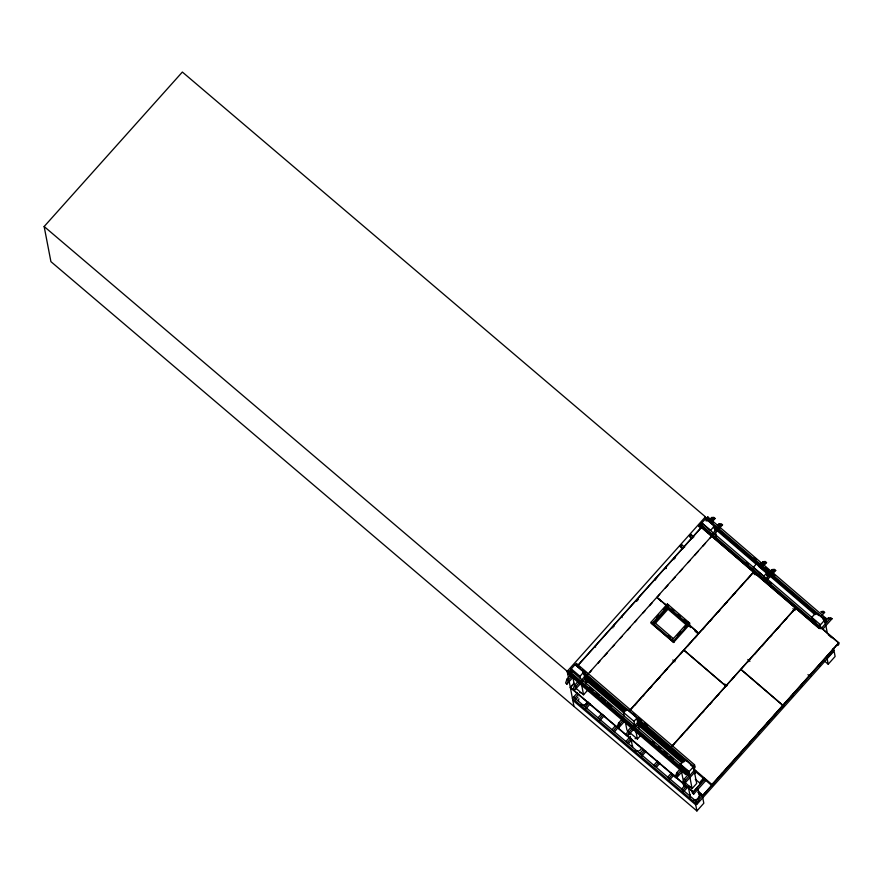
<?xml version="1.0" encoding="UTF-8"?>
<svg xmlns="http://www.w3.org/2000/svg" width="883" height="883" viewBox="0 0 883 883"><rect width="100%" height="100%" fill="white"/><g stroke="black" fill="none" stroke-linecap="round" stroke-linejoin="round"><path stroke-width="1.32" d="M573.034 689.391L574.48 685.429L578.144 681.345M579.447 682.449L575.793 686.544L574.336 690.506L580.749 683.343M570.738 674.943L567.074 679.027L565.606 683.012L566.919 684.126L573.321 676.963M566.919 684.126L568.387 680.142L572.041 676.047M631.422 726.819L627.747 730.925L626.202 734.987L627.515 736.102L633.917 728.95M627.515 736.102L629.049 732.04L632.725 727.934M624.745 721.069L618.343 728.232L617.029 727.117L618.597 723.022L622.272 718.917M618.343 728.232L619.91 724.137L623.586 720.02M688.828 773.894L684.237 779.027L682.526 783.287L683.828 784.402L695.716 771.113M683.828 784.402L685.55 780.142L694.722 769.888M682.802 770.87L676.4 778.022L675.098 776.908L676.842 772.614L680.517 768.519M676.4 778.022L678.155 773.729L680.903 770.649M693.343 766.036L694.491 764.744L576.411 663.475L575.252 664.767L693.343 766.036L694.204 770.473M689.314 774.203L688.177 775.495L687.636 772.669L688.773 771.378L570.694 670.109L569.546 671.4L569.678 672.691L687.901 774.082L689.049 772.791M693.619 767.448L694.755 766.157M820.042 624.413L820.583 627.239L819.446 628.53L818.894 625.705L820.042 624.413L701.963 523.144L700.815 524.436L700.936 525.727L819.17 627.118L820.318 625.826M825.428 623.63L824.755 619.513L825.903 618.221L707.824 516.952L706.665 518.244L706.797 519.535L818.762 615.55M693.895 768.861L695.031 767.57L694.491 764.744M667.658 607.659L687.294 624.502L687.162 623.21L667.526 606.367L667.658 607.659L652.813 624.424L652.636 623.53M702.625 797.062L703.817 803.232L696.908 810.958L50.916 261.633L44.15 226.523L182.362 72.042L705.44 516.842L706.091 520.926M568.52 678.067L567.228 671.323L705.44 516.842M685.561 773.276L685.837 774.689L567.603 673.288L567.471 671.996L568.63 670.716L568.751 672.007M682.57 548.895L680.484 547.107L680.351 545.815L681.51 544.524L684.634 547.206M691.786 538.597L689.7 536.809L689.568 535.517L690.716 534.226L693.85 536.908M701.003 528.299L698.917 526.511L698.784 525.219L699.932 523.928L702.018 525.716M571.919 672.25L571.268 668.873L575.109 664.59L583.829 671.996L584.712 676.566M698.917 526.511L700.064 525.219L699.932 523.928M706.797 519.535L707.945 518.244L707.824 516.952M577.67 665.561L701.621 527.03M577.681 665.738L701.632 527.195M665.804 568.486L666.389 567.835M636.588 601.334L638.42 599.292M709.755 519.557L711.588 517.515L713.806 517.372L715.109 518.487L712.371 521.555M711.069 520.672L712.901 518.619L715.109 518.487M580.429 678.574L579.988 676.29L583.829 671.996M714.369 526.091L710.539 530.385L701.819 522.968L705.66 518.674L714.369 526.091L715.252 530.661M573.95 683.21L570.297 687.294L693.221 791.819L693.663 794.126L706.477 779.81M572.195 685.638L570.374 687.68L693.298 792.206L705.197 778.905M717.206 525.904L719.038 523.862L721.223 523.751L722.537 524.866L719.788 527.935M581.279 680.407L584.932 676.312M712.945 533.233L716.687 529.06M718.519 527.019L720.34 524.977L722.537 524.866M587.813 674.259L711.897 535.838M589.778 672.471L591.621 670.418M598.056 663.232L599.888 661.179M604.491 656.036L607.25 652.956M612.758 646.786L614.601 644.733M620.109 638.575L621.952 636.522M627.471 630.352L630.23 627.272M634.822 622.14L636.654 620.076M643.089 612.89L644.932 610.837M649.524 605.694L652.283 602.614M657.934 596.345L659.756 594.303M665.252 588.166L667.99 585.098M672.57 579.988L675.318 576.919M679.888 571.798L682.636 568.729M688.122 562.603L689.954 560.55M694.524 555.44L698.188 551.345M702.758 546.235L705.506 543.166M710.087 538.056L711.908 536.014M582.57 681.301L586.235 677.206M714.093 534.303L717.967 529.977M585.661 683.067L587.493 681.025M577.25 692.945L572.427 698.332L695.351 802.868L696.908 810.958M585.738 683.453L587.57 681.411M574.888 698.155L577.637 695.087M575.252 700.087L578.012 697.007M575.804 688.188L583.553 694.778L587.394 690.495M651.279 621.93L667.371 603.95L689.623 623.045L689.755 624.336L673.663 642.316L651.411 623.221L651.279 621.93L673.541 641.025L673.663 642.316L672.228 639.899L688.321 621.919L688.453 623.21M656.775 617.228L658.563 615.23M663.928 609.237L666.61 606.246M668.674 605.076L652.592 623.056L652.714 624.347M653.895 623.255L668.232 607.206M655.031 623.696L667.99 609.204L667.725 607.791M584.038 705.947L587.714 701.842M585.352 707.051L589.016 702.956M585.716 708.983L590.308 703.85M597.99 717.802L601.665 713.696M599.292 718.917L602.968 714.811M599.667 720.848L604.259 715.716M677.184 635.793L680.694 631.886M684.281 627.868L686.974 624.866M673.541 641.025L689.623 623.045M624.336 716.621L623.53 712.449L626.599 709.016L637.062 717.912L637.879 722.173M611.941 729.667L615.606 725.561M629.822 710.285L753.795 571.765M629.921 710.385L753.883 571.864M761.08 563.773L762.923 561.72L765.23 561.478L766.532 562.592L763.795 565.661M634.513 705.451L637.261 702.382M642.747 696.245L644.579 694.204M650.065 688.067L651.897 686.025M657.394 679.888L660.131 676.82M664.711 671.709L667.449 668.641M672.945 662.504L674.778 660.451M680.263 654.314L682.095 652.272M687.702 646.025L690.462 642.945M695.053 637.813L696.897 635.749M702.415 629.59L705.164 626.511M709.766 621.367L712.526 618.288M718.045 612.118L719.877 610.065M724.479 604.921L727.239 601.842M732.747 595.672L735.506 592.592M740.109 587.46L741.941 585.396M747.46 579.237L750.219 576.146M613.244 730.782L616.919 726.676M617.029 727.117L618.862 725.075M762.382 564.888L764.225 562.835L766.532 562.592M614.535 731.676L618.21 727.57M633.508 724.49L634.811 725.605L633.994 721.345L637.062 717.912M766.841 572.857L763.762 576.29L753.309 567.394L756.378 563.961L766.841 572.857L767.658 577.118M766.599 575.738L768.442 573.674M770.274 571.621L772.117 569.568L774.402 569.358L775.704 570.462L772.967 573.531M634.568 725.87L638.243 721.764M766.069 578.906L769.744 574.789M771.587 572.736L773.431 570.683L775.704 570.462M635.186 727.526L639.402 722.813M767.47 579.667L770.219 576.599M625.881 741.532L630.473 736.4M627.195 742.636L630.87 738.53M628.486 743.541L632.151 739.435M630.076 732.835L637.405 739.06L640.473 735.627M639.833 753.387L643.508 749.281M641.146 754.501L644.811 750.395M641.511 756.422L646.102 751.301M653.784 765.252L657.46 761.146M671.82 746.323L795.782 607.802M671.842 746.499L795.903 607.879M671.952 746.577L673.795 744.524M680.23 737.327L682.073 735.274M686.665 730.142L689.424 727.051M694.943 720.892L696.775 718.839M702.294 712.669L704.137 710.616M709.656 704.446L712.415 701.367M717.007 696.223L718.85 694.17M725.285 686.974L727.117 684.921M731.72 679.789L734.479 676.698M747.437 662.261L750.175 659.193M754.755 654.082L757.493 651.014M762.073 645.892L764.821 642.835M770.307 636.698L772.139 634.645M776.709 629.535L780.373 625.44M784.943 620.33L786.775 618.288M792.272 612.151L795.925 608.056M655.087 766.367L658.762 762.261M656.378 767.261L660.054 763.155M667.736 777.106L671.4 773.011M669.038 778.221L672.714 774.115M669.413 780.153L674.005 775.02M675.098 776.908L676.93 774.866M821.852 615.451L824.601 612.383L823.287 611.279L820.804 611.72L822.106 612.835L824.601 612.383M816.311 621.831L811.466 617.714L816.08 612.57L824.788 619.976L820.186 625.131L820.903 628.851M826.422 620.12L828.254 618.067L830.715 617.647L832.029 618.762L822.813 629.06M821.3 628.409L829.556 619.182L832.029 618.762M694.513 772.349L695.672 771.069L695.804 772.36L694.645 773.64L694.513 772.349L696.698 783.442L692.084 788.585L683.376 781.179L681.466 771.289M681.676 788.972L684.435 785.892M686.665 785.98L682.989 790.086L683.354 792.007L687.945 786.874M700.23 781.885L702.967 778.817M704.325 777.89L699.822 783.398L704.402 778.276M693.221 791.819L700.517 783.663L695.263 779.203M695.627 800.837L701.135 794.678M695.351 802.868L696.499 801.576L696.875 803.497M820.329 627.018L838.718 642.791L711.996 784.391L712.151 785.859L713.298 784.568L713.166 783.276M698.508 791.952L702.691 795.506L838.74 642.967L820.34 627.195M697.305 803.872L696.941 801.941L832.846 650.043L833.221 651.963L697.305 803.872L696.003 802.757M807.978 674.645L810.053 676.422L811.212 675.142L811.08 673.85M699.336 800.738L695.716 804.788L572.802 700.263M833.927 650.307L827.018 658.034L828.21 664.204L835.119 656.477L833.563 648.387L832.415 649.667L832.779 651.599M711.588 517.515L712.901 518.619M719.038 523.862L720.34 524.977M762.923 561.72L764.225 562.835M772.117 569.568L773.431 570.683M828.254 618.067L829.556 619.182M828.287 634.645L831.521 637.714M824.005 660.627L828.21 664.204M623.53 712.449L633.994 721.345M571.268 668.873L579.988 676.29M44.15 226.523L567.228 671.323M688.287 774.501L689.59 775.616L688.773 771.378M567.074 679.027L568.387 680.142M574.48 685.429L575.793 686.544M618.597 723.022L619.91 724.137M627.747 730.925L629.049 732.04M676.842 772.614L678.155 773.729M684.237 779.027L685.55 780.142M698.442 791.565L702.625 795.119M698.1 789.005L699.071 794.038L701.742 796.311M693.663 794.126L692.36 793.022L691.985 791.091M573.575 697.051L696.941 801.941M708.994 519.149L713.177 522.736M754.071 557.802L756.157 559.59M760.263 563.111L762.426 564.965M765.495 567.592L768.696 570.341M770.793 572.14L774.91 575.672M823.033 616.941L826.168 619.634L825.031 620.926L822.934 619.138M706.665 518.244L824.755 619.513M713.431 526.4L815.892 614.27M713.563 527.692L756.422 564.458M758.519 566.246L814.976 614.667M746.124 562.195L748.21 563.994M763.817 577.372L767.018 580.12M769.049 581.864L771.146 583.652M700.815 524.436L818.894 625.705M819.446 628.53L701.212 527.14L701.08 525.849M698.784 525.219L818.784 628.133M753.177 573.045L755.263 574.833M792.879 608.707L794.976 610.495M689.568 535.517L692.702 538.2M680.351 545.815L683.486 548.498M747.857 659.48L749.943 661.268M671.908 609.027L673.972 610.804M678.111 614.347L680.175 616.113M684.314 619.667L686.378 621.433M666.19 605.076L656.886 597.482M688.674 624.358L698.795 633.387M656.864 597.305L666.212 605.252M688.696 624.535L698.784 633.21M657.912 598.365L661.003 601.014M664.104 603.674L666.168 605.44M666.897 607.074L690.804 627.57M694.965 631.135L697.051 632.923M667.029 608.365L686.786 625.296M653.74 621.775L673.376 638.619M668.365 635.65L670.429 637.427M724.8 684.06L726.875 685.837M684.027 650.142L725.914 686.069L683.928 650.23M650.881 622.945L673.751 642.559M672.857 659.987L674.932 661.775M579.678 667.46L576.544 664.767L576.411 663.475M582.813 670.153L585.959 672.846M633.034 713.221L635.197 715.075M638.332 717.758L641.466 720.451M644.546 723.089L647.736 725.826M582.714 672.338L626.731 710.087M637.118 718.994L686.301 761.179M690.473 764.755L692.57 766.554M583.95 674.579L625.959 710.76M637.173 720.385L684.424 760.903M693.31 768.519L712.018 784.568M585.87 676.897L589.005 679.59M591.091 681.378L594.237 684.071M597.372 686.764L600.506 689.446M603.641 692.14L605.738 693.939M613.056 700.208L624.557 710.075M639.204 722.636L645.473 728.011M647.57 729.811L650.705 732.504M653.839 735.186L656.974 737.879M660.12 740.572L662.206 742.36M666.389 745.947L668.475 747.746M678.939 756.709L683.122 760.296M584.292 676.212L624.833 710.981M637.305 721.676L684.082 761.786M693.431 769.81L712.151 785.859M584.712 678.177L624.458 712.261M638.045 723.917L683.012 762.482M584.844 679.469L623.541 712.658M638.177 725.208L682.095 762.879M589.778 687.658L592.912 690.34M596.047 693.034L599.182 695.716M601.268 697.515L605.451 701.102M607.449 702.802L611.632 706.4M652.471 741.422L654.568 743.221M658.707 746.775L660.837 748.596M663.939 751.256L667.106 753.972M670.219 756.643L673.376 759.347M569.546 671.4L687.636 772.669M567.471 671.996L688.177 775.495M697.78 792.183L698.585 793.077M699.071 794.038L699.115 794.126A4.647 4.536 -10.9 0 1 693.795 800.075M825.903 618.221L826.576 622.349M824.788 619.976L825.506 623.707M825.881 625.628L827.305 632.99M715.627 532.592L716.4 536.588M689.965 777.548L692.084 788.585M688.365 787.04L690.307 797.106A4.647 4.536 -10.9 0 1 690.153 794.766M684.612 784.799L684.987 786.731L683.674 785.616L683.31 783.685M638.254 724.093L639.237 729.226M635.672 730.098L637.405 739.06M630.826 738.111L632.537 747.029A4.647 4.536 -10.9 0 1 632.614 745.837M625.451 722.415L626.941 730.164M585.076 678.497L586.102 683.828M581.5 684.115L583.553 694.778M573.023 677.978L574.579 686.025M569.038 680.771L573.983 706.422M838.718 642.791L838.85 644.248L837.702 645.528L837.57 644.237M829.501 653.254L829.634 654.546L828.486 655.826L828.353 654.535M820.296 663.552L820.417 664.844L819.269 666.124L819.137 664.833M809.921 675.131L810.053 676.422M801.863 684.137L801.996 685.429L800.837 686.72L800.704 685.429M792.537 694.336L792.669 695.638L791.521 696.919L791.389 695.627M783.431 704.733L783.563 706.025L782.415 707.316L782.283 706.025M782.923 705.351L741.025 669.413M782.813 705.44L740.914 669.513M775.373 713.762L775.506 715.053L774.347 716.334L774.214 715.042M768.453 721.499L768.585 722.791L767.437 724.082L767.305 722.791M759.237 731.797L759.369 733.089L758.221 734.38L758.089 733.089M750.02 742.095L750.153 743.387L749.005 744.678L748.872 743.387M740.815 752.393L740.936 753.685L739.788 754.976L739.656 753.685M731.599 762.68L731.731 763.972L730.572 765.263L730.44 763.972M706.941 519.657L707.073 520.948M701.963 523.144L702.095 524.436M722.272 772.89L722.404 774.181L721.245 775.473L721.124 774.181M690.716 534.226L690.848 535.517M681.51 544.524L681.632 545.815M674.91 557.074L675.042 558.365M673.762 558.354L673.884 559.645M665.694 567.361L665.826 568.652M667.371 603.95L667.504 605.241M656.367 577.559L656.499 578.851M655.219 578.851L655.352 580.142M621.919 616.312L622.051 617.603M613.862 625.319L613.983 626.61M612.703 626.61L612.835 627.901M595.429 645.903L595.561 647.195M570.694 670.109L570.826 671.4M569.811 672.813L569.943 674.104M641.731 747.548A4.647 4.536 -10.9 0 1 635.109 750.782M587.681 701.588A4.647 4.536 -10.9 0 1 581.058 704.811M578.486 701.058A4.647 4.536 -10.9 0 1 578.961 698.751M580.992 692.669A4.647 4.536 -10.9 0 1 579.778 692.603M636.235 738.387A4.647 4.536 -10.9 0 1 635.043 738.63M630.109 734.435A4.647 4.536 -10.9 0 1 630.197 733.254M690.219 787.117A4.647 4.536 -10.9 0 1 688.42 785.583M826.444 621.047L825.296 622.338L826.455 621.058M684.766 759.336L680.153 764.479L688.872 771.897L693.486 766.742L684.766 759.336"/></g></svg>
